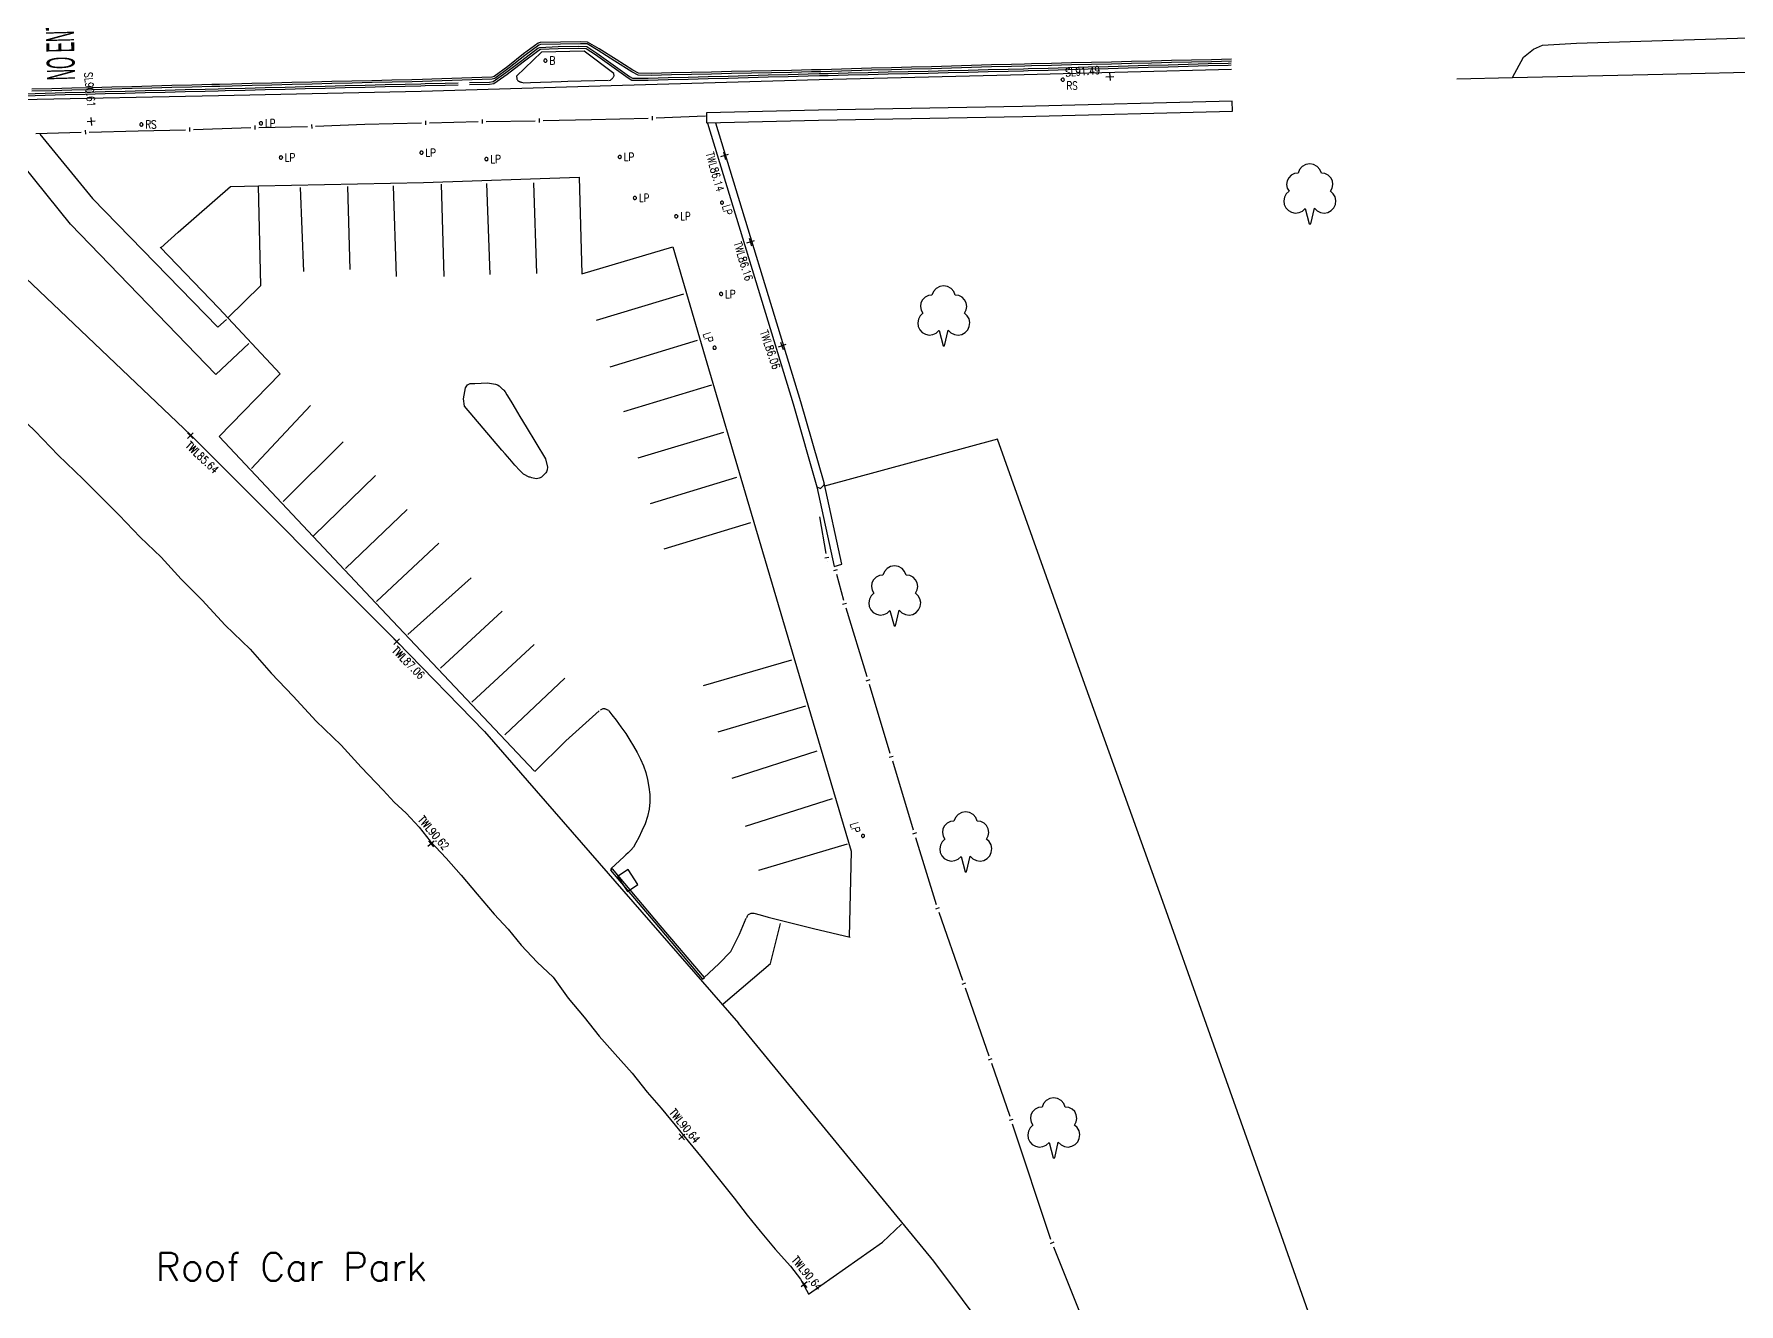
# Model space of a CAD drawing. Extents: x 427500 to 429848, y 434500 to 436505.
# Drawn here: x 427846 to 427931.2, y 436315.7 to 436379.2 of the extents above; entities that cross this region are included whole.
import ezdxf

# ---------------------------------------------------------------- set-up
doc = ezdxf.new("R2010")
doc.units = 0
doc.layers.get('0').update_dxf_attribs({"color": 222})
doc.layers.add('LPTIP_Ex_Base', color=8, linetype='Continuous')
doc.styles.add('ARIAL', font='arial.ttf', dxfattribs={"width": 0.8})
doc.styles.add('MtXpl_Romans', font='romans__.ttf')
doc.styles.get("Standard").update_dxf_attribs({"font": 'romans.shx'})

# ---------------------------------------------------------------- blocks, each defined once
blk = doc.blocks.new('FENCE_UP')
at = {"color": 0, "linetype": 'ByBlock', "flags": 128}
blk.add_lwpolyline([(0, 0.5), (0, -0.5)], dxfattribs=at)
blk = doc.blocks.new('CIRCL')
at = {"color": 0, "linetype": 'ByBlock', "flags": 128}
for points in [[(0.5, 0), (0.475, 0.154), (0.404, 0.293), (0.293, 0.404), (0.154, 0.475), (0, 0.5), (-0.154, 0.475), (-0.293, 0.404), (-0.404, 0.293), (-0.475, 0.154), (-0.5, 0), (-0.475, -0.154), (-0.404, -0.293), (-0.293, -0.404), (-0.154, -0.475), (0, -0.5), (0.154, -0.475), (0.293, -0.404), (0.404, -0.293), (0.475, -0.154)], [(0.5, 0), (0.475, -0.154)]]:
    blk.add_lwpolyline(points, dxfattribs=at)
blk = doc.blocks.new('SPOT')
at = {"color": 0, "linetype": 'ByBlock', "flags": 128}
for points in [[(-0.5, 0), (0.5, 0)], [(0, 0.5), (0, -0.5)]]:
    blk.add_lwpolyline(points, dxfattribs=at)

msp = doc.modelspace()

# ---------------------------------------------------------------- linework, layer by layer
at = {"layer": 'LPTIP_Ex_Base', "color": 251, "true_color": 0x636466}
for p, q in [((427921.35, 436378.6), (427923.05, 436378.7)), ((427923.05, 436378.7), (427932.7, 436379)), ((427919.84, 436376.98), (427920.4, 436378)), ((427920.4, 436378), (427920.9, 436378.4)), ((427920.9, 436378.4), (427921.35, 436378.6)), ((427917.07, 436376.92), (427919.84, 436376.98)), ((427919.84, 436376.98), (427927.35, 436377.15)), ((427927.35, 436377.15), (427953.85, 436377.8)), ((427857.277, 436366.577), (427857.171, 436371.57)), ((427857.277, 436366.577), (427855.636, 436364.963)), ((427844.8, 436360.45), (427846, 436359.3)), ((427846, 436359.3), (427847.15, 436358.1)), ((427894.1, 436358.9), (427885.45, 436356.55)), ((427898.3, 436347.1), (427894.1, 436358.9)), ((427847.15, 436358.1), (427848.4, 436356.9)), ((427848.4, 436356.9), (427850.2, 436355.1)), ((427850.2, 436355.1), (427851.25, 436354)), ((427851.25, 436354), (427852.3, 436353)), ((427852.3, 436353), (427853.3, 436351.9)), ((427853.3, 436351.9), (427854.35, 436350.85)), ((427854.35, 436350.85), (427855.5, 436349.6)), ((427855.5, 436349.6), (427856.75, 436348.4)), ((427856.75, 436348.4), (427857.8, 436347.2)), ((427857.8, 436347.2), (427858.9, 436346.05)), ((427902.45, 436335.55), (427898.3, 436347.1)), ((427858.9, 436346.05), (427860.05, 436344.8)), ((427860.05, 436344.8), (427861.3, 436343.6)), ((427861.3, 436343.6), (427862.3, 436342.5)), ((427862.3, 436342.5), (427863.4, 436341.35)), ((427863.4, 436341.35), (427863.95, 436340.75)), ((427863.95, 436340.75), (427864.55, 436340.2)), ((427864.55, 436340.2), (427865.2, 436339.5)), ((427865.2, 436339.5), (427865.75, 436338.8)), ((427865.75, 436338.8), (427866.55, 436337.95)), ((427866.55, 436337.95), (427867.3, 436337.1)), ((427867.3, 436337.1), (427868.1, 436336.15)), ((427868.1, 436336.15), (427868.95, 436335.15)), ((427908.2, 436319.35), (427902.45, 436335.55)), ((427868.95, 436335.15), (427869.65, 436334.4)), ((427869.65, 436334.4), (427870.3, 436333.6)), ((427870.3, 436333.6), (427871.1, 436332.75)), ((427871.1, 436332.75), (427871.9, 436332)), ((427871.9, 436332), (427872.65, 436330.95)), ((427872.65, 436330.95), (427873.45, 436330)), ((427873.45, 436330), (427874.2, 436329.05)), ((427874.2, 436329.05), (427875, 436328.15)), ((427875, 436328.15), (427875.85, 436327.2)), ((427875.85, 436327.2), (427876.6, 436326.25)), ((427876.6, 436326.25), (427877.3, 436325.45)), ((427877.3, 436325.45), (427878, 436324.6)), ((427878, 436324.6), (427878.65, 436323.8)), ((427878.65, 436323.8), (427879.35, 436322.95)), ((427879.35, 436322.95), (427880.95, 436320.95)), ((427880.95, 436320.95), (427881.6, 436320.1)), ((427881.6, 436320.1), (427882.25, 436319.3)), ((427882.25, 436319.3), (427883, 436318.4)), ((427889.3, 436319.65), (427888.35, 436318.75)), ((427912.25, 436307.85), (427908.2, 436319.35)), ((427883, 436318.4), (427883.75, 436317.55)), ((427884.65, 436316.15), (427888.35, 436318.75)), ((427883.75, 436317.55), (427884.25, 436316.9)), ((427884.25, 436316.9), (427884.65, 436316.16)), ((427884.65, 436316.16), (427884.65, 436316.15))]:
    msp.add_line(p, q, dxfattribs=at)
at = {"layer": 'LPTIP_Ex_Base', "color": 251, "true_color": 0x636466, "flags": 128}
for points in [[(427905.803, 436377.9), (427904.803, 436377.876), (427903.804, 436377.853), (427902.804, 436377.829), (427901.804, 436377.805), (427900.804, 436377.782), (427899.805, 436377.758), (427898.805, 436377.735), (427897.805, 436377.711), (427896.806, 436377.687), (427895.806, 436377.664), (427895.46, 436377.656), (427894.806, 436377.638), (427893.806, 436377.61), (427892.807, 436377.582), (427891.807, 436377.554), (427890.808, 436377.526), (427889.808, 436377.499), (427888.808, 436377.471), (427887.809, 436377.443), (427886.809, 436377.415), (427885.809, 436377.387), (427885.269, 436377.372), (427884.81, 436377.362), (427883.81, 436377.341), (427882.811, 436377.32), (427881.811, 436377.298), (427880.811, 436377.277), (427879.811, 436377.256), (427878.811, 436377.234), (427877.812, 436377.213), (427876.812, 436377.192), (427876.168, 436377.197), (427875.884, 436377.354), (427875.039, 436377.888), (427874.194, 436378.422), (427873.62, 436378.758), (427873.259, 436378.774), (427872.26, 436378.754), (427871.254, 436378.73), (427871.144, 436378.703), (427870.413, 436378.16), (427869.63, 436377.539), (427868.953, 436377.031), (427868.834, 436377.005), (427867.837, 436376.971), (427866.837, 436376.938), (427865.838, 436376.904), (427865.362, 436376.888), (427864.839, 436376.876), (427863.839, 436376.851), (427862.839, 436376.826), (427861.84, 436376.802), (427860.84, 436376.777), (427859.84, 436376.753), (427858.841, 436376.728), (427857.841, 436376.704), (427856.841, 436376.679), (427855.842, 436376.655), (427855.227, 436376.64), (427854.842, 436376.63), (427853.842, 436376.604), (427852.842, 436376.578), (427851.843, 436376.552), (427850.843, 436376.526), (427849.843, 436376.501), (427848.844, 436376.475), (427847.844, 436376.449), (427846.844, 436376.423), (427845.845, 436376.397)], [(427905.805, 436377.8), (427904.806, 436377.776), (427903.806, 436377.753), (427902.806, 436377.729), (427901.807, 436377.705), (427900.807, 436377.682), (427899.807, 436377.658), (427898.807, 436377.635), (427897.808, 436377.611), (427896.808, 436377.587), (427895.808, 436377.564), (427895.462, 436377.556), (427894.809, 436377.538), (427893.809, 436377.51), (427892.81, 436377.482), (427891.81, 436377.454), (427890.81, 436377.426), (427889.811, 436377.399), (427888.811, 436377.371), (427887.811, 436377.343), (427886.812, 436377.315), (427885.812, 436377.287), (427885.271, 436377.272), (427884.812, 436377.263), (427883.812, 436377.241), (427882.813, 436377.22), (427881.813, 436377.198), (427880.813, 436377.177), (427879.813, 436377.156), (427878.814, 436377.134), (427877.814, 436377.113), (427876.814, 436377.092), (427876.141, 436377.101), (427875.831, 436377.269), (427874.986, 436377.803), (427874.141, 436378.338), (427873.593, 436378.661), (427873.261, 436378.674), (427872.262, 436378.654), (427871.268, 436378.631), (427871.178, 436378.609), (427870.475, 436378.082), (427869.692, 436377.461), (427868.987, 436376.937), (427868.842, 436376.905), (427867.84, 436376.871), (427866.841, 436376.838), (427865.841, 436376.804), (427865.365, 436376.788), (427864.841, 436376.776), (427863.842, 436376.751), (427862.842, 436376.727), (427861.842, 436376.702), (427860.842, 436376.677), (427859.843, 436376.653), (427858.843, 436376.628), (427857.843, 436376.604), (427856.844, 436376.579), (427855.844, 436376.555), (427855.23, 436376.54), (427854.844, 436376.53), (427853.845, 436376.504), (427852.845, 436376.478), (427851.845, 436376.452), (427850.846, 436376.427), (427849.846, 436376.401), (427848.846, 436376.375), (427847.847, 436376.349), (427846.847, 436376.323), (427845.847, 436376.297)], [(427867.716, 436376.734), (427868.716, 436376.759), (427868.904, 436376.786), (427869.535, 436377.237), (427870.332, 436377.841), (427871.136, 436378.445), (427871.235, 436378.491), (427872.148, 436378.535), (427873.148, 436378.554), (427873.577, 436378.534), (427874.078, 436378.208), (427874.89, 436377.625), (427875.703, 436377.042), (427875.864, 436376.955), (427876.645, 436376.952), (427877.645, 436376.978), (427878.644, 436377.005), (427879.644, 436377.031), (427880.644, 436377.058), (427881.643, 436377.084), (427882.643, 436377.11), (427883.643, 436377.137), (427884.642, 436377.163), (427885.198, 436377.178), (427885.642, 436377.189), (427886.642, 436377.213), (427887.641, 436377.237), (427888.641, 436377.26), (427889.641, 436377.284), (427890.641, 436377.308), (427891.64, 436377.332), (427892.64, 436377.356), (427893.64, 436377.38), (427894.639, 436377.404), (427895.405, 436377.422), (427895.639, 436377.429), (427896.639, 436377.456), (427897.638, 436377.484), (427898.638, 436377.512), (427899.637, 436377.54), (427900.637, 436377.567), (427901.637, 436377.595), (427902.636, 436377.623), (427903.636, 436377.65), (427904.635, 436377.678), (427905.635, 436377.706), (427905.785, 436377.71), (427905.785, 436377.71)], [(427867.718, 436376.634), (427868.718, 436376.659), (427868.937, 436376.691), (427869.595, 436377.157), (427870.392, 436377.761), (427871.187, 436378.359), (427871.268, 436378.396), (427872.15, 436378.435), (427873.15, 436378.454), (427873.547, 436378.439), (427874.02, 436378.127), (427874.832, 436377.544), (427875.644, 436376.96), (427875.834, 436376.859), (427876.648, 436376.852), (427877.647, 436376.878), (427878.647, 436376.905), (427879.647, 436376.931), (427880.646, 436376.958), (427881.646, 436376.984), (427882.646, 436377.011), (427883.645, 436377.037), (427884.645, 436377.063), (427885.2, 436377.078), (427885.644, 436377.089), (427886.644, 436377.113), (427887.644, 436377.137), (427888.644, 436377.16), (427889.643, 436377.184), (427890.643, 436377.208), (427891.643, 436377.232), (427892.642, 436377.256), (427893.642, 436377.28), (427894.642, 436377.304), (427895.408, 436377.322), (427895.642, 436377.329), (427896.641, 436377.356), (427897.641, 436377.384), (427898.641, 436377.412), (427899.64, 436377.44), (427900.64, 436377.467), (427901.639, 436377.495), (427902.639, 436377.523), (427903.639, 436377.55), (427904.638, 436377.578), (427905.638, 436377.606), (427905.788, 436377.61), (427905.788, 436377.61)], [(427874.678, 436376.84), (427874.757, 436376.852), (427874.773, 436376.864), (427874.793, 436376.879), (427874.815, 436376.897), (427874.836, 436376.918), (427874.856, 436376.94), (427874.875, 436376.964), (427874.894, 436376.992), (427874.912, 436377.021), (427874.927, 436377.05), (427874.937, 436377.076), (427874.928, 436377.181), (427873.445, 436378.294), (427871.314, 436378.251), (427870.062, 436377.047), (427870.076, 436376.936), (427870.081, 436376.921), (427870.088, 436376.902), (427870.096, 436376.88), (427870.106, 436376.858), (427870.118, 436376.841), (427870.131, 436376.827), (427870.145, 436376.815), (427870.16, 436376.805), (427870.177, 436376.796), (427870.196, 436376.787), (427870.216, 436376.778), (427870.238, 436376.77), (427870.262, 436376.763), (427870.286, 436376.757), (427870.309, 436376.75), (427870.423, 436376.721), (427870.767, 436376.731), (427871.264, 436376.748), (427871.81, 436376.767), (427872.302, 436376.786), (427872.637, 436376.798), (427874.638, 436376.854)], [(427836.423, 436374.511), (427836.688, 436375.697), (427845.289, 436375.878), (427855.164, 436376.088), (427865.296, 436376.307), (427875.367, 436376.598), (427885.193, 436376.879), (427895.433, 436377.132), (427905.807, 436377.408)], [(427845.5, 436376.175), (427846.499, 436376.201), (427847.499, 436376.227), (427848.499, 436376.253), (427849.498, 436376.279), (427850.498, 436376.304), (427851.498, 436376.33), (427852.497, 436376.356), (427853.497, 436376.382), (427854.497, 436376.408), (427855.152, 436376.425), (427855.496, 436376.434), (427856.496, 436376.458), (427857.496, 436376.483), (427858.495, 436376.507), (427859.495, 436376.532), (427860.495, 436376.556), (427861.495, 436376.581), (427862.494, 436376.605), (427863.494, 436376.63), (427864.494, 436376.654), (427865.278, 436376.673), (427865.493, 436376.679), (427866.493, 436376.704), (427867.149, 436376.72), (427867.149, 436376.72)], [(427845.502, 436376.075), (427846.502, 436376.101), (427847.502, 436376.127), (427848.501, 436376.153), (427849.501, 436376.179), (427850.501, 436376.205), (427851.5, 436376.23), (427852.5, 436376.256), (427853.5, 436376.282), (427854.499, 436376.308), (427855.154, 436376.325), (427855.499, 436376.334), (427856.499, 436376.358), (427857.498, 436376.383), (427858.498, 436376.407), (427859.498, 436376.432), (427860.497, 436376.456), (427861.497, 436376.481), (427862.497, 436376.505), (427863.496, 436376.53), (427864.496, 436376.554), (427865.281, 436376.574), (427865.496, 436376.579), (427866.496, 436376.604), (427867.151, 436376.62), (427867.151, 436376.62)], [(427853.915, 436374.387), (427856.787, 436374.48), (427856.787, 436374.48)], [(427857.187, 436374.487), (427859.625, 436374.53), (427859.625, 436374.53)], [(427860.024, 436374.546), (427862.49, 436374.644), (427865.32, 436374.716), (427865.32, 436374.716)], [(427865.72, 436374.726), (427868.148, 436374.784), (427868.148, 436374.784)], [(427868.548, 436374.789), (427871.001, 436374.823), (427871.001, 436374.823)], [(427871.401, 436374.832), (427873.812, 436374.886), (427876.646, 436374.949), (427876.646, 436374.949)], [(427877.046, 436374.965), (427879.509, 436375.062)], [(427879.607, 436374.699), (427883.892, 436360.662), (427885.081, 436356.514), (427885.262, 436356.44), (427885.439, 436356.616), (427885.437, 436356.724), (427884.275, 436360.775), (427880.033, 436374.709)], [(427837.862, 436373.923), (427843.111, 436369.258), (427853.781, 436359.097), (427864.088, 436348.791), (427868.468, 436344.291), (427881.152, 436329.706)], [(427856.686, 436363.685), (427855.044, 436362.139), (427847.766, 436369.643), (427844.183, 436374.083)], [(427846.041, 436374.178), (427848.313, 436374.243), (427848.313, 436374.243)], [(427846.241, 436374.156), (427848.874, 436370.941), (427855.141, 436364.494), (427855.562, 436364.887)], [(427848.713, 436374.254), (427851.153, 436374.325), (427853.515, 436374.374), (427853.515, 436374.374)], [(427852.286, 436368.474), (427853.159, 436369.243), (427855.763, 436371.542), (427857.171, 436371.57), (427865.416, 436371.733), (427873.201, 436371.995), (427873.329, 436367.164), (427877.879, 436368.522), (427879.5, 436363.002), (427881.57, 436355.939), (427884.622, 436345.619), (427886.794, 436338.292), (427886.689, 436334.012)], [(427859.43, 436367.289), (427859.261, 436371.488)], [(427861.614, 436371.531), (427861.738, 436367.389)], [(427864.06, 436367.033), (427863.921, 436371.565)], [(427866.293, 436371.653), (427866.432, 436367.036)], [(427868.747, 436367.132), (427868.579, 436371.681)], [(427870.909, 436371.719), (427871.068, 436367.176)], [(427852.254, 436368.502), (427855.188, 436365.443), (427858.25, 436362.159), (427855.204, 436359.036), (427863.304, 436350.419), (427870.957, 436342.298)], [(427874.07, 436364.852), (427878.425, 436366.162)], [(427879.093, 436363.83), (427874.735, 436362.494)], [(427875.428, 436360.28), (427879.825, 436361.609)], [(427856.823, 436357.435), (427859.77, 436360.59)], [(427880.41, 436359.24), (427876.125, 436357.948)], [(427861.393, 436358.769), (427858.396, 436355.777)], [(427859.913, 436354.069), (427863.01, 436357.091)], [(427876.763, 436355.686), (427881.083, 436357.004)], [(427885.081, 436356.514), (427885.947, 436352.539), (427886.332, 436352.65), (427885.437, 436356.724)], [(427864.599, 436355.378), (427861.518, 436352.427)], [(427885.545, 436353.185), (427885.224, 436355.012)], [(427881.764, 436354.72), (427877.431, 436353.393)], [(427863.068, 436350.782), (427866.179, 436353.697)], [(427885.615, 436352.791), (427885.615, 436352.791)], [(427885.947, 436352.539), (427885.947, 436352.539)], [(427867.792, 436351.963), (427864.638, 436349.128)], [(427886.051, 436352.152), (427886.402, 436350.852), (427886.402, 436350.852)], [(427866.258, 436347.443), (427869.342, 436350.305)], [(427886.519, 436350.469), (427887.567, 436347.025)], [(427870.944, 436348.634), (427867.837, 436345.748)], [(427879.416, 436346.58), (427883.818, 436347.868)], [(427869.474, 436344.112), (427872.481, 436346.956)], [(427887.683, 436346.642), (427888.731, 436343.198)], [(427880.14, 436344.265), (427884.52, 436345.573)], [(427870.987, 436342.275), (427872.532, 436343.817), (427874.193, 436345.317)], [(427874.255, 436345.349), (427874.275, 436345.363), (427874.303, 436345.382), (427874.335, 436345.404), (427874.367, 436345.423), (427874.396, 436345.434), (427874.419, 436345.437), (427874.44, 436345.435), (427874.46, 436345.429), (427874.482, 436345.42), (427874.508, 436345.41), (427874.541, 436345.396), (427874.58, 436345.378), (427874.619, 436345.359), (427874.654, 436345.342), (427874.678, 436345.33)], [(427874.68, 436345.313), (427874.827, 436345.117), (427875.037, 436344.842), (427875.279, 436344.518), (427875.52, 436344.178), (427875.731, 436343.853), (427875.918, 436343.543), (427876.1, 436343.227), (427876.269, 436342.904), (427876.415, 436342.574), (427876.531, 436342.233), (427876.618, 436341.877), (427876.683, 436341.507), (427876.721, 436341.13), (427876.728, 436340.757), (427876.698, 436340.397), (427876.618, 436340.035), (427876.489, 436339.666), (427876.335, 436339.31), (427876.177, 436338.987), (427876.036, 436338.718), (427875.905, 436338.507), (427875.77, 436338.342), (427875.642, 436338.214), (427875.531, 436338.114), (427875.45, 436338.035), (427874.774, 436337.414)], [(427885.08, 436343.301), (427880.831, 436341.935)], [(427888.848, 436342.815), (427889.895, 436339.371)], [(427881.511, 436339.545), (427885.865, 436340.94)], [(427886.595, 436338.65), (427882.162, 436337.333)], [(427890.012, 436338.989), (427891.035, 436335.626), (427891.035, 436335.626)], [(427891.166, 436335.248), (427892.351, 436331.849)], [(427879.448, 436331.979), (427880.179, 436332.662), (427880.781, 436333.29), (427881.206, 436334.143), (427881.542, 436334.952)], [(427880.393, 436330.664), (427882.754, 436332.68), (427883.255, 436334.677)], [(427881.561, 436334.962), (427881.573, 436334.988), (427881.589, 436335.024), (427881.609, 436335.066), (427881.631, 436335.105), (427881.656, 436335.136), (427881.685, 436335.156), (427881.718, 436335.172), (427881.752, 436335.183), (427881.785, 436335.192), (427881.815, 436335.198), (427881.925, 436335.194), (427882.249, 436335.111), (427882.646, 436335.006), (427883.179, 436334.866), (427883.91, 436334.681), (427884.904, 436334.436), (427886.737, 436333.999)], [(427892.482, 436331.471), (427893.666, 436328.071)], [(427917.037, 436275.23), (427917.046, 436275.237), (427918.242, 436276.151), (427916.545, 436279.123), (427913.892, 436283.813), (427909.305, 436291.24), (427904.957, 436297.98), (427896.647, 436310.132), (427890.918, 436317.792), (427881.152, 436329.706)], [(427893.798, 436327.693), (427894.719, 436325.048), (427894.719, 436325.048)], [(427894.845, 436324.668), (427896.761, 436318.894), (427896.761, 436318.894)], [(427896.909, 436318.522), (427898.239, 436315.177)]]:
    msp.add_lwpolyline(points, dxfattribs=at)
for points in [[(427879.563, 436374.723), (427885.164, 436374.846), (427895.368, 436375.038), (427905.852, 436375.297), (427905.839, 436375.797), (427895.357, 436375.538), (427885.154, 436375.346), (427879.552, 436375.223)], [(427867.986, 436361.679), (427868.621, 436361.71), (427869.011, 436361.65), (427869.122, 436361.613), (427869.192, 436361.575), (427869.238, 436361.535), (427869.277, 436361.491), (427869.324, 436361.441), (427869.369, 436361.405), (427869.4, 436361.382), (427869.434, 436361.346), (427869.49, 436361.267), (427869.587, 436361.119), (427869.705, 436360.926), (427869.835, 436360.709), (427870, 436360.427), (427870.229, 436360.041), (427870.548, 436359.511), (427871.512, 436357.925), (427871.61, 436357.503), (427871.603, 436357.367), (427871.571, 436357.274), (427871.522, 436357.209), (427871.467, 436357.158), (427871.414, 436357.105), (427871.364, 436357.052), (427871.31, 436357.007), (427871.252, 436356.971), (427871.191, 436356.944), (427871.126, 436356.928), (427871.056, 436356.925), (427870.98, 436356.934), (427870.901, 436356.952), (427870.824, 436356.974), (427870.75, 436356.997), (427870.692, 436357.005), (427870.416, 436357.147), (427870.23, 436357.339), (427869.984, 436357.608), (427869.723, 436357.902), (427869.49, 436358.166), (427869.331, 436358.345), (427867.472, 436360.553), (427867.407, 436360.925), (427867.511, 436361.459), (427867.622, 436361.609), (427867.752, 436361.681)], [(427874.768, 436337.345), (427877.155, 436334.511), (427879.366, 436331.898), (427879.458, 436331.975), (427877.247, 436334.589), (427874.86, 436337.422)], [(427875.645, 436337.375), (427875.116, 436337.031), (427875.603, 436336.283), (427876.132, 436336.627)]]:
    msp.add_lwpolyline(points, close=True, dxfattribs=at)
at = {"layer": 'LPTIP_Ex_Base', "color": 251, "true_color": 0x636466}
for points in [[(427908.676, 436371.297), (427908.54, 436371.169), (427908.451, 436371.006), (427908.416, 436370.823), (427908.438, 436370.639), (427908.517, 436370.47), (427908.644, 436370.334), (427908.806, 436370.243), (427908.989, 436370.207), (427909.174, 436370.228), (427909.343, 436370.306), (427909.48, 436370.432), (427909.481, 436370.435), (427909.682, 436369.661), (427909.762, 436369.661), (427909.943, 436370.444), (427909.943, 436370.444), (427910.079, 436370.313), (427910.249, 436370.231), (427910.435, 436370.207), (427910.62, 436370.241), (427910.786, 436370.331), (427910.914, 436370.469), (427910.994, 436370.639), (427911.017, 436370.826), (427910.98, 436371.011), (427910.888, 436371.175), (427910.749, 436371.302), (427910.837, 436371.459), (427910.869, 436371.636), (427910.844, 436371.815), (427910.762, 436371.975), (427910.633, 436372.101), (427910.47, 436372.179), (427910.291, 436372.2), (427910.291, 436372.2), (427910.214, 436372.384), (427910.081, 436372.531), (427909.906, 436372.627), (427909.71, 436372.661), (427909.514, 436372.627), (427909.339, 436372.531), (427909.206, 436372.384), (427909.129, 436372.2), (427908.949, 436372.178), (427908.786, 436372.1), (427908.657, 436371.973), (427908.575, 436371.811), (427908.551, 436371.631), (427908.586, 436371.454), (427908.676, 436371.297)], [(427890.376, 436365.197), (427890.24, 436365.069), (427890.151, 436364.906), (427890.116, 436364.723), (427890.138, 436364.539), (427890.217, 436364.37), (427890.344, 436364.234), (427890.506, 436364.143), (427890.689, 436364.107), (427890.874, 436364.128), (427891.043, 436364.206), (427891.18, 436364.332), (427891.181, 436364.335), (427891.382, 436363.561), (427891.462, 436363.561), (427891.643, 436364.344), (427891.643, 436364.344), (427891.779, 436364.213), (427891.949, 436364.131), (427892.135, 436364.107), (427892.32, 436364.141), (427892.486, 436364.231), (427892.614, 436364.369), (427892.694, 436364.539), (427892.717, 436364.726), (427892.68, 436364.911), (427892.588, 436365.075), (427892.449, 436365.202), (427892.537, 436365.359), (427892.569, 436365.536), (427892.544, 436365.715), (427892.462, 436365.875), (427892.333, 436366.001), (427892.17, 436366.079), (427891.991, 436366.1), (427891.991, 436366.1), (427891.914, 436366.284), (427891.781, 436366.431), (427891.606, 436366.527), (427891.41, 436366.561), (427891.214, 436366.527), (427891.039, 436366.431), (427890.906, 436366.284), (427890.829, 436366.1), (427890.649, 436366.078), (427890.486, 436366), (427890.357, 436365.873), (427890.275, 436365.711), (427890.251, 436365.531), (427890.286, 436365.354), (427890.376, 436365.197)], [(427887.926, 436351.197), (427887.79, 436351.069), (427887.701, 436350.906), (427887.666, 436350.723), (427887.688, 436350.539), (427887.767, 436350.37), (427887.894, 436350.234), (427888.056, 436350.143), (427888.239, 436350.107), (427888.424, 436350.128), (427888.593, 436350.206), (427888.73, 436350.332), (427888.731, 436350.335), (427888.932, 436349.561), (427889.012, 436349.561), (427889.193, 436350.344), (427889.193, 436350.344), (427889.329, 436350.213), (427889.499, 436350.131), (427889.685, 436350.107), (427889.87, 436350.141), (427890.036, 436350.231), (427890.164, 436350.369), (427890.244, 436350.539), (427890.267, 436350.726), (427890.23, 436350.911), (427890.138, 436351.075), (427889.999, 436351.202), (427890.087, 436351.359), (427890.119, 436351.536), (427890.094, 436351.715), (427890.012, 436351.875), (427889.883, 436352.001), (427889.72, 436352.079), (427889.541, 436352.1), (427889.541, 436352.1), (427889.464, 436352.284), (427889.331, 436352.431), (427889.156, 436352.527), (427888.96, 436352.561), (427888.764, 436352.527), (427888.589, 436352.431), (427888.456, 436352.284), (427888.379, 436352.1), (427888.199, 436352.078), (427888.036, 436352), (427887.907, 436351.873), (427887.825, 436351.711), (427887.801, 436351.531), (427887.836, 436351.354), (427887.926, 436351.197)], [(427891.476, 436338.897), (427891.34, 436338.769), (427891.251, 436338.606), (427891.216, 436338.423), (427891.238, 436338.239), (427891.317, 436338.07), (427891.444, 436337.934), (427891.606, 436337.843), (427891.789, 436337.807), (427891.974, 436337.828), (427892.143, 436337.906), (427892.28, 436338.032), (427892.281, 436338.035), (427892.482, 436337.261), (427892.562, 436337.261), (427892.743, 436338.044), (427892.743, 436338.044), (427892.879, 436337.913), (427893.049, 436337.831), (427893.235, 436337.807), (427893.42, 436337.841), (427893.586, 436337.931), (427893.714, 436338.069), (427893.794, 436338.239), (427893.817, 436338.426), (427893.78, 436338.611), (427893.688, 436338.775), (427893.549, 436338.902), (427893.637, 436339.059), (427893.669, 436339.236), (427893.644, 436339.415), (427893.562, 436339.575), (427893.433, 436339.701), (427893.27, 436339.779), (427893.091, 436339.8), (427893.091, 436339.8), (427893.014, 436339.984), (427892.881, 436340.131), (427892.706, 436340.227), (427892.51, 436340.261), (427892.314, 436340.227), (427892.139, 436340.131), (427892.006, 436339.984), (427891.929, 436339.8), (427891.749, 436339.778), (427891.586, 436339.7), (427891.457, 436339.573), (427891.375, 436339.411), (427891.351, 436339.231), (427891.386, 436339.054), (427891.476, 436338.897)], [(427895.876, 436324.597), (427895.74, 436324.469), (427895.651, 436324.306), (427895.616, 436324.123), (427895.638, 436323.939), (427895.717, 436323.77), (427895.844, 436323.634), (427896.006, 436323.543), (427896.189, 436323.507), (427896.374, 436323.528), (427896.543, 436323.606), (427896.68, 436323.732), (427896.681, 436323.735), (427896.882, 436322.961), (427896.962, 436322.961), (427897.143, 436323.744), (427897.143, 436323.744), (427897.279, 436323.613), (427897.449, 436323.531), (427897.635, 436323.507), (427897.82, 436323.541), (427897.986, 436323.631), (427898.114, 436323.769), (427898.194, 436323.939), (427898.217, 436324.126), (427898.18, 436324.311), (427898.088, 436324.475), (427897.949, 436324.602), (427898.037, 436324.759), (427898.069, 436324.936), (427898.044, 436325.115), (427897.962, 436325.275), (427897.833, 436325.401), (427897.67, 436325.479), (427897.491, 436325.5), (427897.491, 436325.5), (427897.414, 436325.684), (427897.281, 436325.831), (427897.106, 436325.927), (427896.91, 436325.961), (427896.714, 436325.927), (427896.539, 436325.831), (427896.406, 436325.684), (427896.329, 436325.5), (427896.149, 436325.478), (427895.986, 436325.4), (427895.857, 436325.273), (427895.775, 436325.111), (427895.751, 436324.931), (427895.786, 436324.754), (427895.876, 436324.597)]]:
    msp.add_lwpolyline(points, dxfattribs=at)

# ---------------------------------------------------------------- block references
for name, p, xscale, yscale, zscale, rotation in [('CIRCL', (427871.508, 436377.831), 0.16, 0.16, 0.16, 2.867358), ('SPOT', (427899.723, 436377.027), 0.4000000000000001, 0.4000000000000001, 0.4000000000000001, 4.063366), ('CIRCL', (427897.366, 436376.873), 0.16, 0.16, 0.16, 174.416964), ('SPOT', (427848.802, 436374.779), 0.4, 0.4, 0.4, 275.423218), ('CIRCL', (427851.314, 436374.635), 0.16, 0.16, 0.16, 2.781390000000001), ('FENCE_UP', (427853.715, 436374.38), 0.2, 0.2, 0.2, 1.860884), ('FENCE_UP', (427856.987, 436374.483), 0.2, 0.2, 0.2, 1.019737), ('CIRCL', (427857.295, 436374.695), 0.16, 0.16, 0.16, 173.278973), ('FENCE_UP', (427859.824, 436374.538), 0.2, 0.2, 0.2, 2.279003), ('FENCE_UP', (427865.52, 436374.721), 0.2, 0.2, 0.2, 1.37672), ('FENCE_UP', (427868.348, 436374.787), 0.2000000000000001, 0.2000000000000001, 0.2000000000000001, 0.7763099999999995), ('FENCE_UP', (427871.201, 436374.827), 0.2, 0.2, 0.2, 1.299327), ('FENCE_UP', (427876.846, 436374.957), 0.2, 0.2, 0.2, 2.253215), ('FENCE_UP', (427848.513, 436374.248), 0.2, 0.2, 0.2, 1.667709), ('CIRCL', (427858.287, 436372.983), 0.16, 0.16, 0.16, 1.981763), ('CIRCL', (427865.315, 436373.226), 0.16, 0.16, 0.16, 354.330994), ('CIRCL', (427868.561, 436372.904), 0.16, 0.16, 0.16, 0.9159489999999998), ('CIRCL', (427875.225, 436373.01), 0.16, 0.16, 0.16, 290.276462), ('SPOT', (427880.456, 436373.08), 0.4, 0.4, 0.4, 285.902832), ('CIRCL', (427875.982, 436370.963), 0.16, 0.16, 0.16, 336.047741), ('CIRCL', (427880.332, 436370.727), 0.16, 0.16, 0.16, 269.462124), ('CIRCL', (427878.048, 436370.045), 0.16, 0.16, 0.16, 16.628644), ('SPOT', (427881.745, 436368.759), 0.4, 0.4, 0.4, 287.180054), ('CIRCL', (427880.289, 436366.156), 0.16, 0.16, 0.16, 263.076984), ('CIRCL', (427879.962, 436363.468), 0.16, 0.16, 0.16, 286.911949), ('SPOT', (427883.331, 436363.569), 0.4, 0.4, 0.4, 288.78862), ('SPOT', (427853.764, 436359.079), 0.4, 0.4, 0.4, 316.39975), ('FENCE_UP', (427885.58, 436352.988), 0.2, 0.2, 0.2, 99.984432), ('FENCE_UP', (427885.999, 436352.346), 0.2, 0.2, 0.2, 285.122604), ('FENCE_UP', (427886.461, 436350.66), 0.2, 0.2, 0.2, 286.92234), ('SPOT', (427864.07, 436348.774), 0.4, 0.4, 0.4, 315.004486), ('FENCE_UP', (427887.625, 436346.834), 0.2, 0.2, 0.2, 286.92234), ('FENCE_UP', (427888.789, 436343.007), 0.2, 0.2, 0.2, 286.92234), ('SPOT', (427865.789, 436338.662), 0.4, 0.4, 0.4, 310.565704), ('CIRCL', (427887.384, 436339.06), 0.16, 0.16, 0.16, 286.911949), ('FENCE_UP', (427889.954, 436339.18), 0.2, 0.2, 0.2, 286.92234), ('FENCE_UP', (427891.101, 436335.437), 0.2, 0.2, 0.2, 289.204129), ('FENCE_UP', (427892.416, 436331.66), 0.2, 0.2, 0.2, 289.204129), ('FENCE_UP', (427893.732, 436327.882), 0.2, 0.2, 0.2, 289.204129), ('SPOT', (427878.329, 436324.015), 0.4, 0.4, 0.4, 309.670197), ('FENCE_UP', (427894.782, 436324.858), 0.2, 0.2, 0.2, 288.35334), ('FENCE_UP', (427896.835, 436318.708), 0.2, 0.2, 0.2, 291.6888599999999), ('SPOT', (427884.443, 436316.642), 0.4, 0.4, 0.4, 309.670197)]:
    msp.add_blockref(name, p, dxfattribs=dict(at, xscale=xscale, yscale=yscale, zscale=zscale, rotation=rotation))

# ---------------------------------------------------------------- texts
at = {"layer": 'LPTIP_Ex_Base', "color": 251, "true_color": 0x636466, "style": 'ARIAL', "width": 0.4}
msp.add_text('NO ENTRY', height=1.4, rotation=91.48392, dxfattribs=at).set_placement((427848.005, 436376.864))
at = {"layer": 'LPTIP_Ex_Base', "color": 251, "true_color": 0x636466, "width": 0.8}
for s, rotation, p in [('B', 359.99893, (427871.708, 436377.631)), ('SL90.61', -84.57678, (427848.456, 436377.231)), ('SL91.49', 4.06337, (427897.507, 436377.034)), ('RS', 359.99893, (427897.551, 436376.377)), ('RS', 359.99893, (427851.514, 436374.435)), ('LP', 359.99893, (427857.495, 436374.495)), ('TWL86.14', -74.09717, (427879.521, 436373.182)), ('LP', -74.0546, (427880.337, 436370.557)), ('TWL86.16', 287.18005, (427880.911, 436368.704)), ('LP', -72.15571, (427879.37, 436364.171)), ('TWL86.06', -71.21138, (427882.23, 436364.261)), ('TWL85.64', 316.39975, (427853.483, 436358.537)), ('TWL87.06', 315.00449, (427863.806, 436348.29)), ('TWL90.62', 310.5657, (427865.115, 436339.849)), ('LP', -74.64986, (427886.734, 436339.673)), ('TWL90.64', 309.6702, (427877.673, 436325.212)), ('TWL90.64', 309.6702, (427883.788, 436317.84))]:
    msp.add_text(s, height=0.4, rotation=rotation, dxfattribs=at).set_placement(p)
for p in [(427858.487, 436372.783), (427865.515, 436373.026), (427868.761, 436372.704), (427875.425, 436372.81), (427876.182, 436370.763), (427878.248, 436369.845), (427880.489, 436365.956)]:
    msp.add_text('LP', height=0.4, dxfattribs=at).set_placement(p)
at = {"layer": 'LPTIP_Ex_Base', "color": 251, "true_color": 0x636466, "style": 'MtXpl_Romans'}
msp.add_text('Roof Car Park', height=1.4, dxfattribs=at).set_placement((427852.027, 436316.813))

doc.saveas('drawing.dxf')
